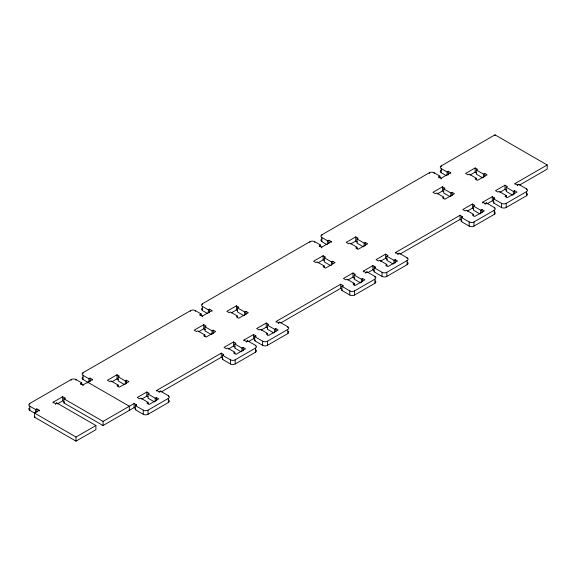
<?xml version="1.0" encoding="UTF-8"?>
<svg xmlns="http://www.w3.org/2000/svg" width="576" height="576" viewBox="0 0 576 576"><rect width="100%" height="100%" fill="white"/><g stroke="black" fill="none" stroke-linecap="round" stroke-linejoin="round"><path stroke-width="0.86" d="M39.197 411.034L39.197 410.256L34.423 413.014L34.423 417.146L76.01 441.158L95.911 429.674L95.911 425.534L76.01 437.026L29.786 410.335L29.786 406.202A3.377 1.951 0 0 1 29.786 403.445L71.179 379.548A3.377 1.951 0 0 1 75.924 379.534L81.785 382.91L81.785 384.466M83.11 373.428L83.11 372.65L190.562 310.615A3.377 1.951 0 0 1 195.336 310.615L201.175 313.985L201.175 316.051M202.5 304.495L202.5 303.718L309.953 241.682A3.377 1.951 0 0 1 314.726 241.682L320.566 245.052L320.566 246.859M321.89 235.562L321.89 234.792L429.343 172.75A3.377 1.951 0 0 1 434.117 172.75L439.956 176.126L439.956 178.193M441.281 166.637L441.281 165.859L495.007 134.842L547.2 164.974L547.2 169.106L519.667 185.004M29.786 406.202L35.618 409.565L36.814 408.881L39.197 410.256M80.59 384.379L80.59 383.602L81.785 382.91M83.11 372.65A3.377 1.951 0 0 0 83.11 375.408L88.949 378.778L90.137 378.086L92.527 379.469L92.527 380.239M199.98 315.446L199.98 314.676L201.175 313.985M202.5 303.718A3.377 1.951 0 0 0 202.5 306.475L208.339 309.845L209.534 309.161L211.918 310.536L211.918 311.314M319.37 246.521L319.37 245.743L320.566 245.052M321.89 234.792A3.377 1.951 0 0 0 321.89 237.55L327.73 240.919L328.925 240.228L331.308 241.603L331.308 242.381M438.761 177.588L438.761 176.81L439.956 176.126M441.281 165.859A3.377 1.951 0 0 0 441.281 168.617L447.12 171.986L448.315 171.295L450.706 172.678L450.706 173.455M53.129 402.991L53.129 402.214L62.676 396.698L65.066 398.081L65.066 398.851M80.59 383.602L82.973 384.984L92.527 379.469M199.98 314.676L202.37 316.051L211.918 310.536M319.37 245.743L321.761 247.118L331.308 241.603M438.761 176.81L441.151 178.193L450.706 172.678M53.129 402.214L55.519 403.596L56.707 402.905L95.911 425.534M136.49 405.626L136.49 404.849L134.107 403.474L134.107 407.606L103.075 425.534L63.871 402.905L63.871 398.765L65.066 398.081M34.423 417.146L35.021 416.801M57.305 403.934L62.676 400.838L64.174 401.695M63.871 402.905L64.469 402.559M124.632 384.667L118.181 380.945L118.181 376.812L119.376 376.121L116.986 374.738L107.438 380.254L109.829 381.636L111.017 380.945L118.181 385.078L118.181 386.734M211.378 334.584L204.926 330.862L204.926 326.729L206.122 326.038L203.731 324.662L194.184 330.178L196.567 331.553L197.762 330.862L204.926 335.002L204.926 336.65M244.022 315.734L237.571 312.012L237.571 307.879L238.766 307.188L236.383 305.813L226.829 311.328L229.219 312.703L230.414 312.012L237.571 316.152L237.571 317.808M330.768 265.658L324.317 261.936L324.317 257.796L325.512 257.105L323.122 255.73L313.574 261.245L315.965 262.62L317.153 261.936L324.317 266.069L324.317 267.725M363.413 246.809L356.969 243.086L356.969 238.946L358.157 238.262L355.774 236.88L346.219 242.395L348.61 243.77L349.805 243.086L356.969 247.219L356.969 248.875M450.158 196.726L443.707 193.003L443.707 188.87L444.902 188.179L442.519 186.797L432.965 192.312L435.355 193.694L436.55 193.003L443.707 197.136L443.707 198.792M482.803 177.876L476.359 174.154L476.359 170.021L477.554 169.33L475.164 167.947L465.61 173.462L468 174.845L469.195 174.154L476.359 178.294L476.359 179.942M111.845 381.845L116.986 378.878L118.181 379.57M198.59 331.762L203.731 328.795L205.524 329.832M231.235 312.919L236.383 309.946L237.571 310.637M317.981 262.836L323.122 259.862L324.317 260.554M350.633 243.986L355.774 241.02L357.566 242.05M437.371 193.903L442.519 190.937L443.707 191.628M470.023 175.054L475.164 172.087L476.359 172.778M118.181 385.078L116.986 385.769L119.376 387.151L128.93 381.636L126.54 380.254L125.345 380.945L118.181 376.812M204.926 335.002L203.731 335.686L206.122 337.068L215.669 331.553L213.286 330.178L212.09 330.862L204.926 326.729M237.571 316.152L236.383 316.836L238.766 318.218L248.321 312.703L245.93 311.328L244.735 312.012L237.571 307.879M324.317 266.069L323.122 266.76L325.512 268.135L335.066 262.62L332.676 261.245L331.481 261.936L324.317 257.796M356.969 247.219L355.774 247.91L358.157 249.286L367.711 243.77L365.321 242.395L364.133 243.086L356.969 238.946M443.707 197.136L442.519 197.827L444.902 199.21L454.457 193.694L452.066 192.312L450.871 193.003L443.707 188.87M476.359 178.294L475.164 178.978L477.554 180.36L487.102 174.845L484.718 173.462L483.523 174.154L476.359 170.021M154.483 401.911L148.032 398.189L148.032 394.049L149.227 393.365L146.837 391.982L137.29 397.498L139.68 398.873L140.868 398.189L148.032 402.322L148.032 403.978M241.236 351.821L234.792 348.098L234.792 343.958L235.987 343.274L233.597 341.892L224.05 347.407L226.433 348.79L227.628 348.098L234.792 352.231L234.792 353.887M273.874 332.978L267.422 329.256L267.422 325.123L268.618 324.432L266.234 323.05L256.68 328.565L259.07 329.947L260.266 329.256L267.422 333.396L267.422 335.045M360.634 282.888L354.182 279.166L354.182 275.033L355.378 274.342L352.987 272.966L343.44 278.482L345.823 279.857L347.018 279.166L354.182 283.306L354.182 285.782M393.264 264.046L386.82 260.323L386.82 256.19L388.008 255.499L385.625 254.124L376.07 259.639L378.461 261.014L379.656 260.323L386.82 264.463L386.82 266.119M480.024 213.962L473.573 210.24L473.573 206.1L474.768 205.409L472.378 204.034L462.83 209.549L465.221 210.924L466.409 210.24L473.573 214.373L473.573 216.029M512.654 195.12L506.21 191.398L506.21 187.258L507.406 186.574L505.015 185.191L495.461 190.706L497.851 192.089L499.046 191.398L506.21 195.53L506.21 197.186M103.075 425.534L103.075 421.402L134.107 403.474M141.696 399.089L146.837 396.122L148.032 396.806M156.787 391.147L156.787 390.377L221.263 353.153L223.646 354.528L223.646 355.306M228.456 348.998L233.597 346.032L235.39 347.062M243.943 340.834L243.943 340.056L253.498 334.541L255.881 335.923L255.881 336.694M261.086 330.156L266.234 327.19L267.422 327.881M276.178 322.222L276.178 321.444L340.654 284.22L343.037 285.602L343.037 286.38M347.846 280.066L352.987 277.099L354.78 278.136M363.334 271.901L363.334 271.123L372.888 265.608L375.278 266.99L375.278 267.768M380.477 261.23L385.625 258.257L387.418 259.294M395.575 253.289L395.575 252.511L460.044 215.294L462.434 216.67L462.434 217.447M467.237 211.14L472.378 208.166L473.573 208.858M482.731 202.968L482.731 202.198L492.278 196.682L494.669 198.058L494.669 198.835M499.874 192.298L505.015 189.331L506.808 190.361M514.966 184.363L514.966 183.586L547.2 164.974M168.538 399.924A3.377 1.951 0 0 1 168.329 402.552L148.032 414.274A3.377 1.951 0 0 1 143.258 414.274L135.295 409.673L135.295 405.54L136.49 404.849M156.787 390.377L159.178 391.752L160.373 391.061L168.329 395.662A3.377 1.951 0 0 1 168.329 398.419L168.329 402.552M256.054 349.906A3.377 1.951 0 0 1 255.485 352.231L235.188 363.953A3.377 1.951 0 0 1 230.414 363.953L222.451 359.359L222.451 355.219L223.646 354.528M243.943 340.056L246.334 341.431L247.529 340.747L255.485 345.341L255.485 346.118M288.288 331.301A3.377 1.951 0 0 1 287.719 333.619L267.422 345.341A3.377 1.951 0 0 1 262.649 345.341L254.693 340.747L254.693 336.607L255.881 335.923M276.178 321.444L278.568 322.826L279.763 322.135L287.719 326.729A3.377 1.951 0 0 1 287.719 329.486L287.719 333.619M375.271 280.822A3.377 1.951 0 0 1 374.875 283.306L354.578 295.02A3.377 1.951 0 0 1 349.805 295.02L341.849 290.426L341.849 286.294L343.037 285.602M363.334 271.123L365.724 272.506L366.919 271.814L374.875 276.408L374.875 277.186M407.506 262.21A3.377 1.951 0 0 1 407.117 264.694L386.82 276.408A3.377 1.951 0 0 1 382.039 276.408L374.083 271.814L374.083 267.682L375.278 266.99M395.575 252.511L397.958 253.894L399.154 253.202L407.117 257.796A3.377 1.951 0 0 1 407.117 260.554L407.117 264.694M494.474 211.745A3.377 1.951 0 0 1 494.273 214.373L473.976 226.094A3.377 1.951 0 0 1 469.195 226.094L461.239 221.494L461.239 217.361L462.434 216.67M482.731 202.198L485.114 203.573L486.31 202.882L494.273 207.482L494.273 208.253M526.709 193.133A3.377 1.951 0 0 1 526.507 195.761L506.21 207.482A3.377 1.951 0 0 1 501.437 207.482L493.474 202.882L493.474 198.749L494.669 198.058M514.966 183.586L517.349 184.961L518.544 184.277L526.507 188.87A3.377 1.951 0 0 1 526.507 191.628L526.507 195.761M161.453 391.817L221.263 357.286L222.602 358.063M248.357 341.647L253.498 338.681L254.837 339.451M280.843 322.891L340.654 288.36L341.849 289.051M367.747 272.714L372.888 269.748L374.083 270.439M400.234 253.958L460.044 219.427L461.686 220.378M487.138 203.789L492.278 200.815L493.92 201.766M135.295 409.673L135.893 409.327M148.032 402.322L146.837 403.013L149.227 404.388L158.782 398.873L156.391 397.498L155.196 398.189L148.032 394.049M222.451 359.359L223.049 359.014M234.792 352.231L233.597 352.922L235.987 354.305L245.534 348.79L243.151 347.407L241.956 348.098L234.792 343.958M254.693 340.747L255.29 340.402M267.422 333.396L266.234 334.08L268.618 335.462L278.172 329.947L275.782 328.565L274.586 329.256L267.422 325.123M341.849 290.426L342.446 290.081M354.182 283.306L352.987 283.99L355.378 285.372L364.932 279.857L362.542 278.482L361.346 279.166L354.182 275.033M374.083 271.814L374.681 271.469M386.82 264.463L385.625 265.154L388.008 266.53L397.562 261.014L395.172 259.639L393.984 260.323L386.82 256.19M461.239 221.494L461.837 221.148M473.573 214.373L472.378 215.064L474.768 216.439L484.322 210.924L481.932 209.549L480.737 210.24L473.573 206.1M493.474 202.882L494.071 202.543M506.21 195.53L505.015 196.222L507.406 197.597L516.953 192.089L514.57 190.706L513.374 191.398L506.21 187.258M135.295 405.54L143.258 410.134A3.377 1.951 0 0 0 148.032 410.134L168.329 398.419M222.451 355.219L230.414 359.813A3.377 1.951 0 0 0 235.188 359.813L255.485 348.098A3.377 1.951 0 0 0 255.485 345.341M254.693 336.607L262.649 341.208A3.377 1.951 0 0 0 267.422 341.208L287.719 329.486M341.849 286.294L349.805 290.887A3.377 1.951 0 0 0 354.578 290.887L374.875 279.166A3.377 1.951 0 0 0 374.875 276.408M374.083 267.682L382.039 272.275A3.377 1.951 0 0 0 386.82 272.275L407.117 260.554M461.239 217.361L469.195 221.954A3.377 1.951 0 0 0 473.976 221.954L494.273 210.24A3.377 1.951 0 0 0 494.273 207.482M493.474 198.749L501.437 203.342A3.377 1.951 0 0 0 506.21 203.342L526.507 191.628M440.964 170.208A3.377 1.951 0 0 0 441.281 172.75L446.393 175.702M321.674 239.062A3.377 1.951 0 0 0 321.89 241.682L327.002 244.634M201.91 308.311A3.377 1.951 0 0 0 202.5 310.615L207.605 313.56M134.107 407.606L135.598 408.47M82.692 377.078A3.377 1.951 0 0 0 83.11 379.541L87.487 382.068M63.871 398.765L103.075 421.402M526.507 188.87L526.507 189.648M518.544 184.277L518.544 185.047M517.349 184.961L517.349 185.738M514.57 190.706L514.57 194.018M513.374 191.398L513.374 194.702M506.21 203.342L506.21 207.482M505.015 185.191L505.015 189.331M501.437 203.342L501.437 207.482M495.007 134.842L495.007 135.619M494.273 210.24L494.273 214.373M492.278 196.682L492.278 200.815M486.31 202.882L486.31 203.659M485.114 203.573L485.114 204.35M484.718 173.462L484.718 176.774M483.523 174.154L483.523 177.466M481.932 209.549L481.932 212.854M480.737 210.24L480.737 213.545M475.164 167.947L475.164 172.087M473.976 221.954L473.976 226.094M472.378 204.034L472.378 208.166M469.195 221.954L469.195 226.094M460.044 215.294L460.044 219.427M452.066 192.312L452.066 195.624M450.871 193.003L450.871 196.315M448.315 171.295L448.315 174.917M447.12 171.986L447.12 175.349M442.519 186.797L442.519 190.937M441.281 168.617L441.281 172.75M441.151 178.193L441.151 178.963M434.117 172.75L434.117 173.527M429.343 172.75L429.343 173.527M407.117 257.796L407.117 258.574M399.154 253.202L399.154 253.98M397.958 253.894L397.958 254.671M395.172 259.639L395.172 262.944M393.984 260.323L393.984 263.635M386.82 272.275L386.82 276.408M385.625 254.124L385.625 258.257M382.039 272.275L382.039 276.408M374.875 279.166L374.875 283.306M372.888 265.608L372.888 269.748M366.919 271.814L366.919 272.592M365.724 272.506L365.724 273.283M365.321 242.395L365.321 245.707M364.133 243.086L364.133 246.391M362.542 278.482L362.542 281.786M361.346 279.166L361.346 282.478M355.774 236.88L355.774 241.02M354.578 290.887L354.578 295.02M352.987 272.966L352.987 277.099M349.805 290.887L349.805 295.02M340.654 284.22L340.654 288.36M332.676 261.245L332.676 263.729M331.481 261.936L331.481 265.241M328.925 240.228L328.925 243.331M327.73 240.919L327.73 244.022M323.122 255.73L323.122 259.862M321.89 237.55L321.89 241.682M321.761 247.118L321.761 247.896M314.726 241.682L314.726 242.46M309.953 241.682L309.953 242.46M287.719 326.729L287.719 327.506M279.763 322.135L279.763 322.913M278.568 322.826L278.568 323.597M275.782 328.565L275.782 331.877M274.586 329.256L274.586 332.568M267.422 341.208L267.422 345.341M266.234 323.05L266.234 327.19M262.649 341.208L262.649 345.341M255.485 348.098L255.485 352.231M253.498 334.541L253.498 338.681M247.529 340.747L247.529 341.518M246.334 341.431L246.334 342.209M245.93 311.328L245.93 314.633M244.735 312.012L244.735 315.324M243.151 347.407L243.151 350.719M241.956 348.098L241.956 351.403M236.383 305.813L236.383 309.946M235.188 359.813L235.188 363.953M233.597 341.892L233.597 346.032M230.414 359.813L230.414 363.953M221.263 353.153L221.263 357.286M213.286 330.178L213.286 333.482M212.09 330.862L212.09 334.174M209.534 309.161L209.534 312.516M208.339 309.845L208.339 312.948M203.731 324.662L203.731 328.795M202.5 306.475L202.5 310.615M202.37 316.051L202.37 316.829M195.336 310.615L195.336 311.386M190.562 310.615L190.562 311.386M168.329 395.662L168.329 396.432M160.373 391.061L160.373 391.838M159.178 391.752L159.178 392.53M156.391 397.498L156.391 400.81M155.196 398.189L155.196 401.494M148.032 410.134L148.032 414.274M146.837 391.982L146.837 396.122M143.258 410.134L143.258 414.274M129.341 410.371L129.326 406.231L87.754 382.226L87.754 382.997M126.54 380.254L126.54 383.566M125.345 380.945L125.345 384.257M116.986 374.738L116.986 378.878M90.137 378.086L90.137 381.708M88.949 378.778L88.949 382.14M83.11 375.408L83.11 379.541M82.973 384.984L82.973 385.754M75.924 379.534L75.924 380.311M76.01 437.026L76.01 441.158M71.179 379.548L71.179 380.326M62.676 396.698L62.676 400.838M56.707 402.905L56.707 403.682M55.519 403.596L55.519 404.366M36.814 408.881L36.814 412.236M35.618 409.565L35.618 412.668M29.786 403.445L29.786 404.222M29.786 410.335A3.377 1.951 0 0 1 29.081 408.182"/></g></svg>
